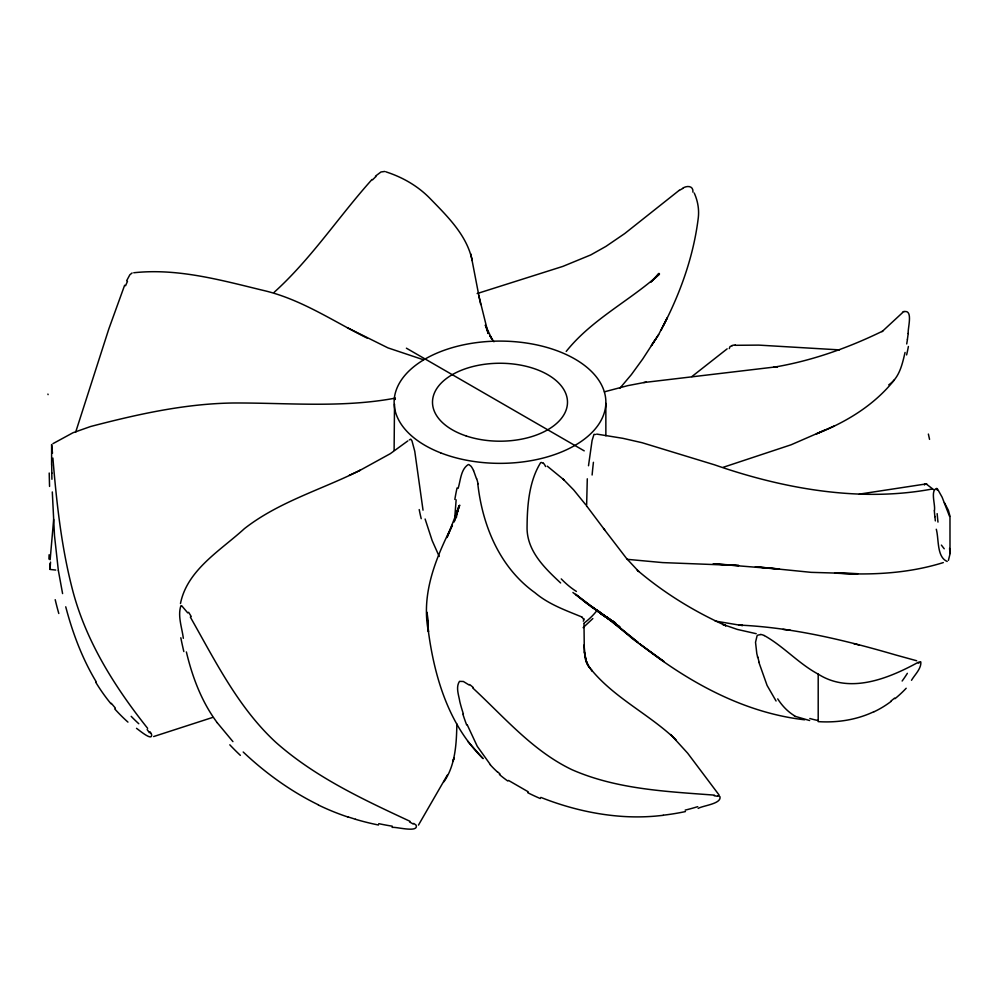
<?xml version="1.0" encoding="UTF-8"?>
<svg xmlns="http://www.w3.org/2000/svg" width="1000" height="1000" viewBox="0 0 1000 1000"><rect width="100%" height="100%" fill="white"/><g stroke="black" fill="none" stroke-linecap="round" stroke-linejoin="round"><path stroke-width="1.5" d="M944.388 502.663L948.388 510.337L949.975 516.15L950 553.987L948.425 560.363M454.7 518.375L456.138 499.837M50.05 563.612L50.012 569.438L55.7 570.05M50.138 559.788L53.663 519.425M394.513 404.137L394.113 450.125M50.025 569.3L50.538 562.062M587.288 478.787L586.6 506.413M588.5 465.75L592.075 440.562L593.975 434.4L595.538 434.462M908.25 333.55C907.375 329.162 913.587 309.575 904.237 311.637M394.775 399.65L395.075 398.175L395.375 398.875M924.45 484.988L924.812 484.212A10.45 2.8 79.7 0 1 925.088 484.1L925.625 484.075M456.875 724C456.45 742.412 455.775 764.9 443.875 781.825M907.438 339.475L906.712 343.95M456.3 517.825L457.8 508.95L456.875 514.113M458.125 488.35C460.6 480.462 460.788 469.263 468.275 464.562A1.975 1.525 27.6 0 1 469.15 464.738L471.1 466.3A22.225 17.075 27.6 0 1 473.512 470.562M180.475 603.538C187.175 569.738 220.812 550.3 244.375 528.675C278.8 501.737 321.662 489.613 360.288 470.225L349.15 475.412M905.062 352.45C902.262 364.188 899.475 377.713 888.763 384.837M457.05 513.962L458.975 505.775L454.125 521.938L459.712 505.138L446.975 537.525L452.425 525.037C435.8 558.1 420.863 593.925 428.45 631.75C434.637 677.725 449.05 725.362 483.088 758.612L467.7 741.25M454.012 757.913L453 761.35L453.963 758.088M75.625 432.275L108.787 329.05L124.637 285.238M126.638 280.75L129.863 274.762L132.1 272.987M661.05 330.35L667.175 317.938L658.625 334.613L651.488 345.438L658.625 334.613M663.375 325.613C680.888 291.825 693.812 255.15 698.35 217.262C699.225 208.988 697.638 200.575 694.237 193.025M447.312 775.113L418.462 825.1M655.938 338.675L642.688 359.062L631.375 374.613L619.888 388.225M911.5 680.288C914.762 674.712 921.45 668.662 920.837 661.925A10.45 3.038 -76.6 0 0 920.537 661.8L919.95 661.762M566.213 351.425C591.625 319.5 629.462 300.975 659.525 274.037L650.837 282.05L658.962 273.363L655.088 278.137M894.425 379.825C874.388 405.125 846.137 422.262 816.375 433.85L834.4 425.925M409.35 439.9L410.763 439.15L411.987 440.887L414.762 451.287L423.025 510.163M592.85 618.538L583.125 627.65M372.025 179.475C338.787 216.462 311.337 258.7 274.25 292.213M375.475 176.125L380.988 171.975L384.75 171.462M882 331.675L902.65 312.55M894.613 698.088L890.75 701.225M691.825 376.613L727.15 348.85M407.837 440.913L390.325 453.663L359.963 470.375M679.287 190.263L624.688 233.588L605.875 246.425L590.775 254.913L562.875 266.388L477.137 293.562M52.95 443.65L73 432.738L90.6 426.512C137.113 414.375 184.737 403.675 233.025 403C287.062 402.7 341.6 408.175 395.125 398.162M882.812 331.025C848.325 347.9 811.513 360.962 773.562 367.262L777.487 366.688L643.75 382.537M682.575 188.325C686.413 185.575 693.55 185.312 692.938 192.162M824.925 430.062L791.1 444.787L723.2 467.3M873.975 711.637C856.725 719.875 837.2 722.887 818.2 721.625L818.2 674.125C798.587 663.6 783.625 646.325 764.287 635.55M947.188 561.462C936.625 557.05 939.025 539.237 936.287 529.25M918.587 662.113C888.65 678.487 850.025 694.4 818.2 674.125M212.6 717.45L153.65 736.55M604.425 391.812L627.85 385.625L646.325 382.1M698.175 808.413C702.913 805.512 721.9 803.888 719.938 796.575A10.45 7.412 -42.7 0 0 719.2 796.25L717.763 795.775M943.312 562.575C908.188 573.575 871.125 575.35 834.613 573.088L857.9 573.737L811.137 572.35L755.387 566.75L779.463 569L769.3 568.337M732.15 345.838L730.725 346.275A10.45 7.362 47.3 0 0 730 346.6L729.275 348.612M932.275 488.988C860.238 502.587 783.213 488.725 714.613 464.85L642.1 442.713L622.938 438.338L596.712 434.087M859.35 494.125L925.088 484.087M735.35 345.3L758.775 345.112L839.463 349.888M663.263 815.325L655.85 816.087A251.75 234.438 -88.9 0 1 625.6 816.6C596.525 815.013 567.85 808.1 540.825 797.4M133.763 272.762C177.35 268.025 220.438 280 262.4 290.2C300.3 298.738 332.75 320.962 367.05 338.05M768.462 568.263L713.213 563.787L738.8 565.525L662.675 562.6L627.175 559.325M760.725 634.525L757.8 635.15A2.425 1.613 -50.3 0 0 757.05 635.862L755.525 642.288L756.812 653.625A160.012 106.875 -50.8 0 0 757.613 656.8M739.05 625.075L742.562 625.487L739.05 625.075C792.475 627.475 844.45 640.025 895.575 654.938L916.663 660.75M790.3 630.237L782.925 629.362M392.1 827.387C396.037 826.637 418.988 833.138 416.125 825.175A10.45 8.275 19 0 0 415.288 824.525L413.675 823.4M739.525 625.125L715.163 621.062M714.475 795.138C666.4 791.5 616.862 789.35 572.1 769.762C532.688 751 504.162 716.975 472.675 687.887M804.65 719.788C743.075 712.775 687.325 681.425 639.362 643.612L663.938 661.538L633.225 639.362L606.625 616.737L638.438 642.738L597.425 610.425L619.938 626.987L601.525 613.825L615.388 623.2M809.625 720.525L795.725 716.5M756.237 633.7L737.337 629.425L722.65 624.362L725.775 625.662C693.938 611.375 663.8 592.788 637.212 570.138L638.763 571.55L626.613 558.55L603.562 528.513M858.925 644.975L853.725 643.6M423.162 359.663L387.95 347.875L347.325 327.688M355.513 819.275L348.025 816.912M385.887 171.838C402.2 177.075 417.35 185.675 429.462 197.887C446.962 215.912 467 235.037 472.2 260.637L470.662 253.762M724.05 624.95L725.775 625.662M794.375 715.9L795.65 716.475M926.838 484.45L933.587 489.6M528.225 791.8L508.5 780.425M318.438 804.862C290.8 791.338 265.538 773.138 243.2 752.013M410 821.3C362.887 799.35 314.925 777.038 275.725 742.225C238.162 707.513 215.25 660.913 190.338 617.087M611.638 620.825L615.388 622.925L611.65 620.575M611.663 620.837L615.487 623M406.4 348.188L584.225 450.863M581.925 617.013C565.612 610.288 548.65 604.35 534.95 592.7C499.725 567.5 482.475 525.725 477.812 483.875M936.75 488.375C930.013 490.325 935.662 505.1 934.412 510.625M609.012 618.987L591 606.663L575.612 594.288L605.175 616.613L582.775 600.15M611.562 620.562L615.388 622.925M609.163 619.012L600.438 613.525L610.388 620.125L596.15 610.212L615.538 623.525L601.525 613.825M615.538 623.212L592.087 606.75M469.087 684.987L463.375 681.488L459.487 681.375C455.538 687.312 458.787 695.138 459.8 701.612A220.987 180.837 6.1 0 0 461.712 708.637L463.387 714.075M547.263 466.15L563.1 479.137M572.925 592.5L587.175 603.625M136.512 728.337C139.025 730 153 742.05 151.55 734.338A10.45 5.238 64.6 0 0 151 733.413M543.337 463.263L541.475 462.5A1.975 1.462 -35.3 0 0 540.638 462.688C528.737 481.775 527.125 506.7 527.062 528.987C527.675 551.812 545.075 568.438 560.638 582.962M497.438 771.712L499.988 773.938M563.638 479.637L573.7 489.938L585.775 504.8M562.688 478.75L564.05 480.012M232.925 741.612L217.3 722.812M591.45 670L592.3 671.1L588.987 666.8C612.562 697.325 648.612 713.512 675.9 739.775L670.638 734.5L687.65 753.175L719.075 795M490.425 764.712L477.275 746.35L467.2 724.737M115.363 708.088L111.312 703.3M937.6 489.125L942.138 497.238L949.575 516.425M604.987 530.375L587.188 506.662M776.062 701.012L767.087 685.438L758.863 662.275M147.637 728.35C115.1 687.438 86.438 642.175 72.888 591.237C61.438 547.712 56.588 502.812 52.888 458.062M217.237 722.725C201.637 701.862 192.375 677.1 186.375 651.95M493.938 341.763L490 335.875L492.137 339.487L485.312 325.1L488.225 333.6L478.725 295.3L480.725 304.475M187.738 612.888L181.788 605.85A2.487 1.438 59.9 0 0 180.875 605.8C177.488 616.1 182.037 627.737 183.325 638.312M149.975 731.712L151.025 733.388M589.812 667.9L586.188 661.213L588.075 665.95L585.363 659.1L584.012 645.013M96.237 681.875C82.25 658.625 72.6 632.987 65.738 606.8M439.225 556.475L432.175 540.625L425.112 519.012M473.575 470.562L476.438 478.638M471.688 258.387L479.188 297.312M757.513 656.862L757.65 657.5M62.587 593.587L58.375 570.612M584.288 652.087L586.5 662.15L584.325 651.675L583.987 623.35M58.35 570.5L54.5 535.675L52.3 491.962M949.575 548.45L950 553.5M935.337 520.9L934.912 516.487M52.488 453.237L51.625 444.55L51.6 464.925M51.925 479.275L51.775 472.95M605.85 403.4L605.862 435.812M597.212 610.15A105.887 61.137 0 0 1 584.225 622.987M679.4 190.4A76.438 58.075 43.5 0 1 682.712 188.525M372.55 179.85A76.438 63.012 -24 0 1 375.962 176.537M125.55 285.75A76.438 39.575 -69.5 0 1 127.487 281.363M48.938 559.1A48.087 5.763 87.8 0 1 49.125 554.738M47.912 394.087A76.438 1.262 85.5 0 1 48.075 394.637M147.162 729.562A48.087 19.963 62.8 0 1 149.375 732.763M138.787 723.737A240.463 168.137 -82.4 0 1 131.188 716.338M127.95 722.113A274.5 202.338 -70.4 0 1 114.75 708.938M110.988 703.775A251.75 178.312 -77.7 0 1 95.812 682.375M58.8 613.5A234.5 132.975 -86.7 0 1 55.2 599.688M49.562 486.425A292.462 40.113 85.6 0 1 49.212 473.025M51.85 473.212A220.987 21.125 86.5 0 1 51.688 465.225M188.588 612.263A76.438 40.4 58.8 0 1 191.25 616.575M409.562 822A48.087 35.062 21.2 0 1 413.175 824.013M392.262 826.175A240.463 233.85 64.9 0 1 378.75 823.65M378.5 825.013A274.5 269.35 -73.6 0 1 355.5 819.3M347.987 817.038A251.75 245.8 79.5 0 1 318.375 805.013M240.362 755.362A234.5 214.662 60.4 0 1 229.812 744.812M183.825 651.538A290.525 181.812 57.3 0 1 180.812 637.762M469.65 684.538A76.438 59.513 10.6 0 1 473.237 687.5M714.15 795.763A48.087 32.438 -35.7 0 1 717.45 796.287M697.75 806.663A240.463 221.363 -80.8 0 1 685.163 810.125M685.438 811.575A274.5 255.637 75.7 0 1 663.25 815.2M540.3 798.538A234.5 219.088 -53.4 0 1 527.75 792.7M507.812 781.025A124.7 109.125 -14.9 0 1 499.4 774.475M497.287 771.838A113.875 97.075 -7.8 0 1 490.288 764.812M466.625 724.875A292.462 241.7 1.9 0 1 462.887 714.175M760.775 634.45A26.762 17.512 -48.3 0 1 764.262 635.575M818.263 720.55A229.587 141.113 88.6 0 1 809.825 718.487M794.45 715.75A118.075 73.438 -67 0 1 777.725 698.875M759.1 662.125A221.175 145.725 -52.5 0 1 757.9 657.337M918.325 663.162A48.087 13.35 -70.6 0 1 919.75 662.463M907.362 673.325A240.463 136.537 76.8 0 1 902.138 681.025M906.175 688.263A274.5 167.613 66.4 0 1 894.963 698.7M890.888 701.562A251.75 149.537 73.3 0 1 874.025 711.775M936.587 489.038A76.438 15.475 -77.7 0 1 937.337 490.138M928.375 434.062A179.887 3.075 76.9 0 1 929.55 439.363M925.612 483.913A48.087 13.3 85.7 0 1 926.8 483.938M944.237 548.787A234.5 24.987 68 0 1 941.4 545.1M937.975 522.1A292.462 48.75 -84.4 0 1 937.15 513.625M934.85 516.675A220.987 42.9 -82.4 0 1 934.35 510.812M902.55 312.137A76.438 27.088 78.6 0 1 904.188 311.413M732 345.513A48.087 35.025 55.1 0 1 735.212 344.9M908.4 346.488A292.462 112.587 71.4 0 1 906.612 354.925M908.188 333.462A220.987 79.737 73.7 0 1 907.387 339.387M421.213 518.7A152.537 104.65 54.7 0 1 419.212 509.575M476.712 478.625A150.625 116.762 26.2 0 1 478.075 483.862M454.85 499.425A290.788 221.788 31.2 0 1 457.05 487.962M584.012 618.725A2.037 1.113 -67.2 0 1 583.263 621.163M581.85 617.163A14.95 7.5 -65.7 0 1 583.462 619.35M543.413 463.2A22.225 16.475 -35.2 0 1 545.6 466.55M576.4 591.425A146.55 70.188 79.5 0 1 561.237 578.9M592.112 475.012A290.788 115.262 -71.3 0 1 593.425 462.3M427.7 620.538L427.125 612.325L428.45 631.75L427.7 620.538M440.637 452.85A105.887 61.137 0 0 0 605.6 406.587A105.887 61.137 0 0 0 453.725 347.238A105.887 61.137 0 0 0 440.637 452.85M466.238 435.975A67.5 38.975 0 0 0 567.487 402.225A67.5 38.975 0 0 0 466.238 368.475A67.5 38.975 0 0 0 466.238 435.975"/></g></svg>
